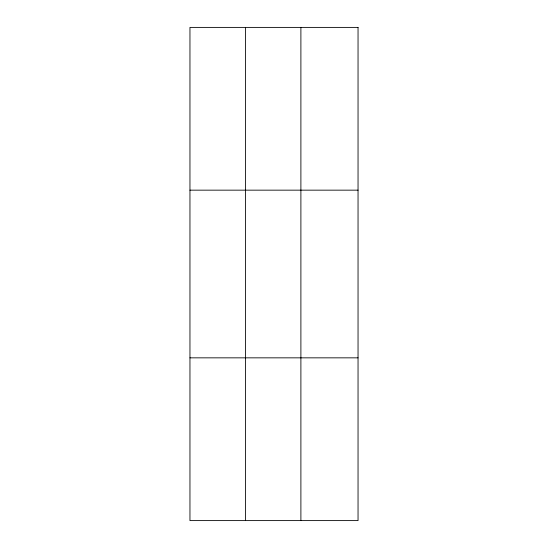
<?xml version="1.0" encoding="UTF-8"?>
<svg xmlns="http://www.w3.org/2000/svg" width="548" height="548" viewBox="0 0 548 548"><rect width="100%" height="100%" fill="white"/><g stroke="black" fill="none" stroke-linecap="round" stroke-linejoin="round"><path stroke-width="0.82" d="M245.429 520.6L245.429 27.4M300.893 520.6L300.893 27.4M189.957 190.156L358.043 190.156M189.957 357.844L358.043 357.844M358.043 27.4L358.043 520.6L189.957 520.6L189.957 27.4L358.043 27.4"/></g></svg>
